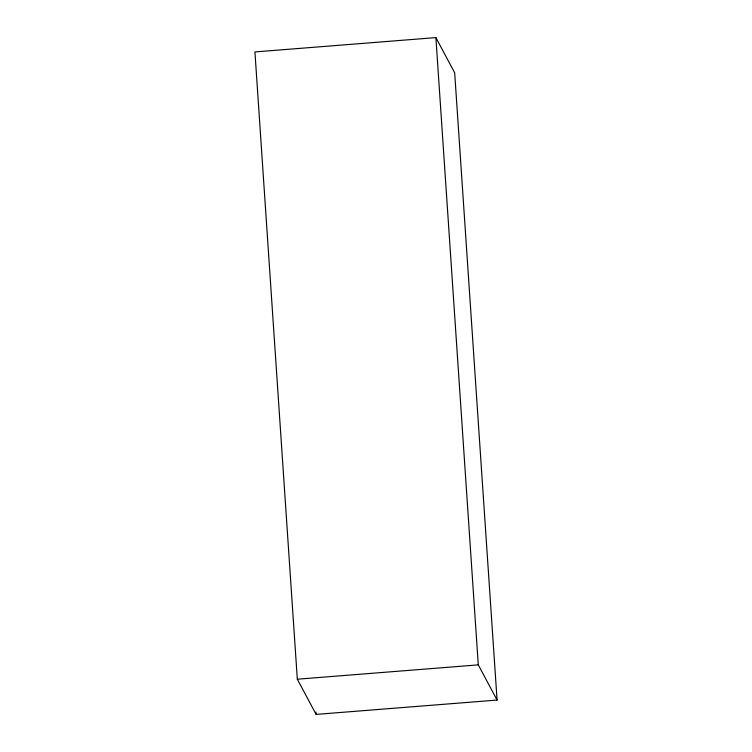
<?xml version="1.0" encoding="UTF-8"?>
<svg xmlns="http://www.w3.org/2000/svg" width="752" height="752" viewBox="0 0 752 752"><rect width="100%" height="100%" fill="white"/><g stroke="black" fill="none" stroke-linecap="round" stroke-linejoin="round"><path stroke-width="1.13" d="M435.887 37.6L254.928 51.935L297.322 679.206L316.113 714.4L497.072 700.065L454.678 72.794L435.887 37.6L478.281 664.871L497.072 700.065M297.322 679.206L478.281 664.871M315.953 712.059L316.113 714.4"/></g></svg>
